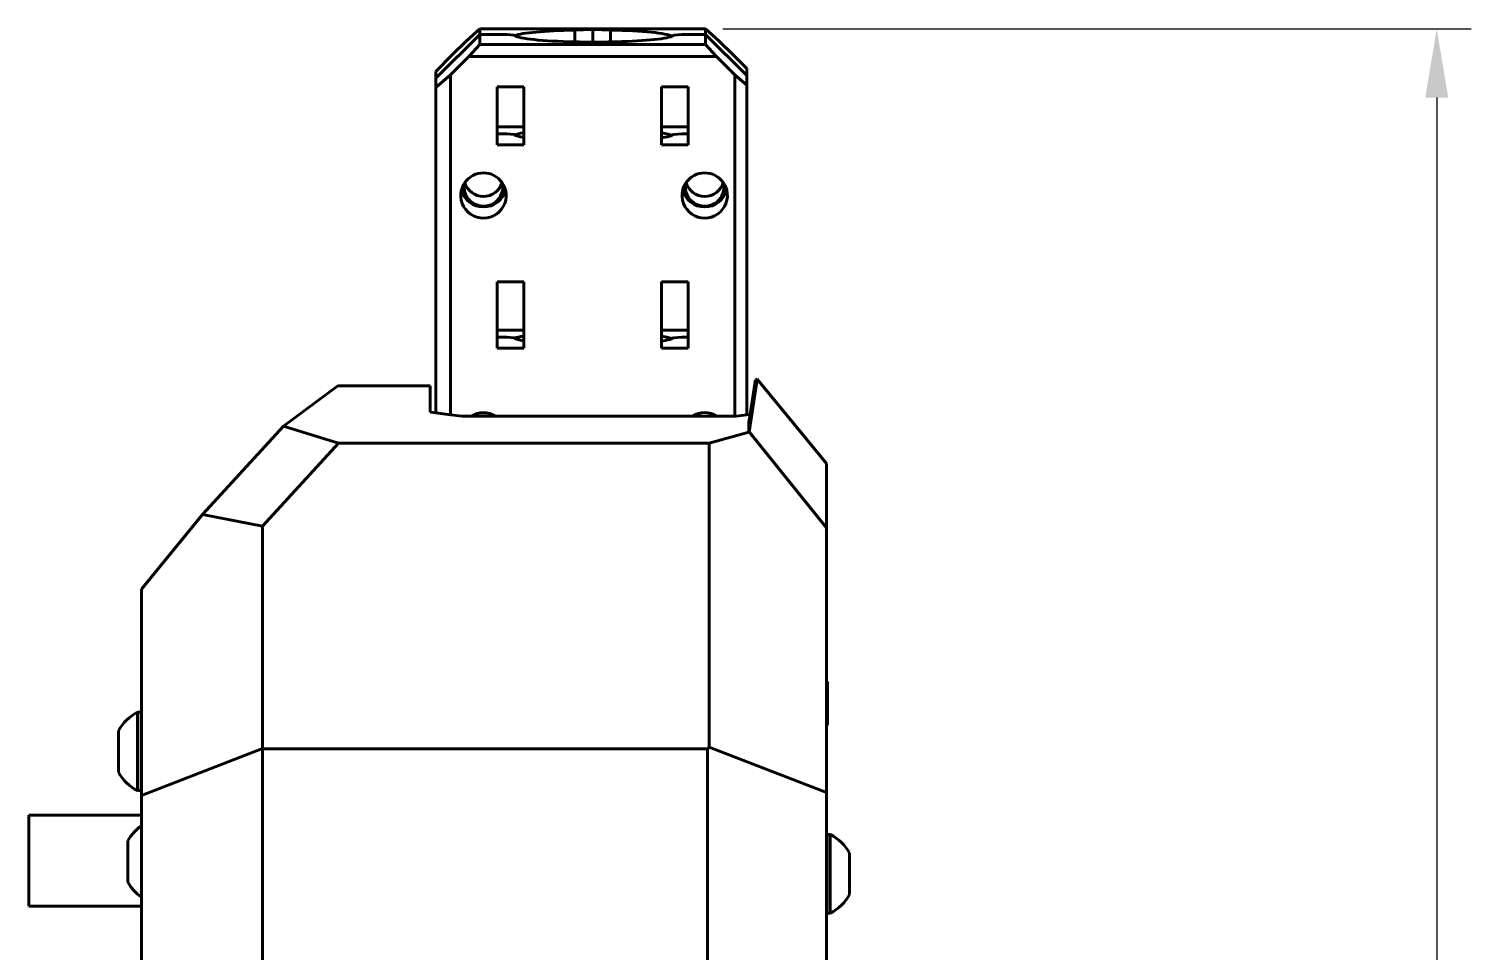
# Model space of a CAD drawing. Header units: millimetres. Extents: x 15 to 415, y 5 to 292.
# Drawn here: x 101.7 to 154.1, y 112.8 to 146.3 of the extents above; entities that cross this region are included whole.
import ezdxf

# ---------------------------------------------------------------- set-up
doc = ezdxf.new("R2010")
doc.units = ezdxf.units.MM
doc.layers.add('Annotations', color=7, linetype='Continuous')
doc.layers.add('Geometries', color=7, linetype='Continuous')
doc.styles.add('Shapr4', font='txt', dxfattribs={"height": 3.3495})
doc.dimstyles.new('ISO-25', dxfattribs={"dimtxt": 2.5, "dimasz": 2.5, "dimexe": 1.25, "dimexo": 0.625, "dimtad": 1, "dimtxsty": 'Standard', "dimcen": 2.5, "dimadec": 0, "dimazin": 0, "dimtfac": 1, "dimtmove": 0, "dimatfit": 3, "dimfxl": 1, "dimarcsym": 0})

# ---------------------------------------------------------------- blocks, each defined once
blk = doc.blocks.new('*D4')
at = {"layer": 'Annotations', "color": 0, "linetype": 'Continuous', "lineweight": 15}
for p, q in [((126.884, 146.28), (154.083, 146.28)), ((152.833, 143.78), (152.833, 69.582)), ((113.965, 67.082), (154.083, 67.082))]:
    blk.add_line(p, q, dxfattribs=at)
at = {"layer": 'Annotations', "color": 0}
for points in [[(153.25, 143.78), (152.417, 143.78), (152.833, 146.28)], [(152.417, 69.582), (153.25, 69.582), (152.833, 67.082)]]:
    blk.add_solid(points, dxfattribs=at)
at = {"layer": 'Defpoints', "color": 0}
for p in [(126.259, 146.28), (113.34, 67.082), (152.833, 67.082)]:
    blk.add_point(p, dxfattribs=at)
at = {"layer": 'Annotations', "color": 0, "lineweight": 15, "insert": (150.14, 103.851), "char_height": 3.3495, "attachment_point": 5, "rotation": 90, "style": 'Shapr4'}
blk.add_mtext('\\A1;158,4', dxfattribs=at)

msp = doc.modelspace()

# ---------------------------------------------------------------- linework, layer by layer
at = {"layer": 'Geometries', "linetype": 'Continuous', "lineweight": 40}
for p, q in [((118.0586, 146.2799), (117.5586, 145.8286)), ((118.0586, 146.2799), (118.0586, 146.0752)), ((126.2586, 146.2799), (118.0586, 146.2799)), ((121.5094, 145.805), (121.5094, 146.2357)), ((122.1586, 145.7972), (122.1586, 146.2542)), ((122.8079, 145.8032), (122.8079, 146.2357)), ((126.2586, 146.0752), (126.2586, 146.2799)), ((126.7586, 145.8286), (126.2586, 146.2799)), ((116.4586, 144.4821), (118.0586, 146.0752)), ((117.0586, 145.3308), (117.5586, 145.8286)), ((118.0586, 146.0752), (118.0586, 145.7073)), ((118.0586, 146.0752), (119.0388, 146.0752)), ((119.306, 146.0503), (119.0388, 146.0752)), ((125.3946, 146.0752), (125.0925, 146.0476)), ((125.3946, 146.0752), (126.2586, 146.0752)), ((126.2586, 146.0752), (127.7586, 144.5817)), ((126.2586, 145.7073), (126.2586, 146.0752)), ((126.7586, 145.8286), (127.2587, 145.3308)), ((116.4586, 144.7334), (117.0586, 145.3308)), ((116.9886, 144.6047), (117.6586, 145.2718)), ((117.6586, 145.2718), (118.0586, 145.7073)), ((126.6586, 145.2718), (117.6586, 145.2718)), ((118.0586, 145.7073), (126.2586, 145.7073)), ((126.2586, 145.7073), (126.6586, 145.2718)), ((127.3287, 144.6047), (126.6586, 145.2718)), ((127.2587, 145.3308), (127.7586, 144.8329)), ((116.4586, 144.4821), (116.4586, 144.7334)), ((127.7586, 144.8329), (127.7586, 144.5817)), ((116.4586, 144.1475), (116.9886, 144.6047)), ((116.4586, 144.1475), (116.4586, 144.4821)), ((116.4586, 132.3223), (116.4586, 144.1475)), ((116.9886, 144.6047), (116.9886, 132.2518)), ((118.6888, 144.1766), (119.6516, 144.1766)), ((118.6888, 144.1766), (118.6888, 142.7171)), ((119.6516, 144.1766), (119.6516, 142.7171)), ((124.6657, 144.1766), (124.6657, 142.7171)), ((125.6285, 144.1766), (124.6657, 144.1766)), ((125.6285, 144.1766), (125.6285, 142.7171)), ((127.3287, 132.1941), (127.3287, 144.6047)), ((127.3287, 144.6047), (127.7586, 144.2337)), ((127.7586, 144.5817), (127.7586, 144.2337)), ((127.7586, 144.2337), (127.7586, 132.2438)), ((119.6516, 142.7171), (118.6888, 142.7171)), ((118.6888, 142.7171), (118.6888, 142.4658)), ((119.6516, 142.7171), (119.6516, 142.4993)), ((124.6657, 142.7171), (125.6285, 142.7171)), ((124.6657, 142.7171), (124.6657, 142.4993)), ((125.6285, 142.7171), (125.6285, 142.4658)), ((118.6888, 142.4658), (118.6888, 142.0607)), ((118.6888, 142.4658), (119.0388, 142.4658)), ((119.6516, 142.0607), (118.6888, 142.0607)), ((119.306, 142.4409), (119.0388, 142.4658)), ((119.6516, 142.4993), (119.6516, 142.3291)), ((119.6516, 142.3291), (119.6516, 142.0607)), ((124.6657, 142.4993), (124.6657, 142.3158)), ((124.6657, 142.3158), (124.6657, 142.0607)), ((124.6657, 142.0607), (125.6285, 142.0607)), ((125.3946, 142.4658), (125.0925, 142.4383)), ((125.6285, 142.4658), (125.3946, 142.4658)), ((125.6285, 142.4658), (125.6285, 142.0607)), ((118.6888, 137.0824), (119.6516, 137.0824)), ((118.6888, 135.327), (118.6888, 137.0824)), ((119.6516, 135.327), (119.6516, 137.0824)), ((125.6285, 137.0824), (124.6657, 137.0824)), ((124.6657, 135.327), (124.6657, 137.0824)), ((125.6285, 135.327), (125.6285, 137.0824)), ((118.6888, 135.327), (119.6516, 135.327)), ((118.6888, 135.0758), (118.6888, 135.327)), ((119.6516, 135.1093), (119.6516, 135.327)), ((125.6285, 135.327), (124.6657, 135.327)), ((124.6657, 135.1093), (124.6657, 135.327)), ((125.6285, 135.0758), (125.6285, 135.327)), ((118.6888, 134.6706), (118.6888, 135.0758)), ((118.6888, 135.0758), (119.0388, 135.0758)), ((119.0388, 135.0758), (119.306, 135.0509)), ((119.6516, 134.9391), (119.6516, 135.1093)), ((119.6516, 134.6706), (119.6516, 134.9391)), ((124.6657, 134.9257), (124.6657, 135.1093)), ((124.6657, 134.6706), (124.6657, 134.9257)), ((125.0925, 135.0482), (125.3946, 135.0758)), ((125.3946, 135.0758), (125.6285, 135.0758)), ((125.6285, 134.6706), (125.6285, 135.0758)), ((118.6888, 134.6706), (119.6516, 134.6706)), ((125.6285, 134.6706), (124.6657, 134.6706)), ((112.8992, 133.305), (110.9217, 131.8293)), ((112.8992, 133.305), (116.2586, 133.305)), ((116.2586, 133.305), (116.2586, 132.3489)), ((128.1344, 133.5388), (127.8409, 131.6231)), ((127.8778, 132.2591), (128.0704, 133.5161)), ((128.0704, 133.5161), (128.1344, 133.5388)), ((130.6573, 130.4734), (128.1344, 133.5388)), ((116.4586, 132.3223), (116.2586, 132.3489)), ((116.9886, 132.2518), (116.4586, 132.3223)), ((117.4222, 132.1941), (116.9886, 132.2518)), ((117.7494, 132.1941), (117.4222, 132.1941)), ((118.6306, 132.1941), (117.7494, 132.1941)), ((125.7787, 132.1941), (118.6306, 132.1941)), ((126.6799, 132.1941), (125.7787, 132.1941)), ((127.3287, 132.1941), (126.6799, 132.1941)), ((127.3696, 132.1941), (127.3287, 132.1941)), ((127.7586, 132.2438), (127.3696, 132.1941)), ((127.8778, 132.2591), (127.7586, 132.2438)), ((127.8359, 131.9852), (127.8778, 132.2591)), ((107.9788, 128.6202), (110.9217, 131.8293)), ((110.9217, 131.8293), (112.92, 131.2124)), ((126.3966, 131.2124), (127.8354, 131.6191)), ((127.8354, 131.6191), (127.8359, 131.9852)), ((127.8409, 131.6231), (127.8354, 131.6191)), ((130.6573, 128.1411), (127.8409, 131.6231)), ((112.92, 131.2124), (110.1609, 128.2039)), ((126.3966, 131.2124), (112.92, 131.2124)), ((126.3966, 120.1666), (126.3966, 131.2124)), ((130.6573, 130.4734), (130.6573, 128.1411)), ((107.9788, 128.6202), (105.7573, 125.9083)), ((110.1609, 128.2039), (107.9788, 128.6202)), ((110.1609, 120.1131), (110.1609, 128.2039)), ((130.6573, 122.5765), (130.6573, 128.1411)), ((105.7573, 120.7576), (105.7573, 125.9083)), ((130.6573, 120.9388), (130.6573, 122.5765)), ((130.6965, 122.5076), (130.6965, 121.0076)), ((105.6228, 121.4326), (105.7465, 121.4326)), ((105.6228, 118.5826), (105.6228, 121.4326)), ((105.7465, 120.7576), (105.7465, 121.4326)), ((104.9215, 119.2576), (104.9215, 120.7576)), ((105.7465, 120.7576), (105.7573, 120.7576)), ((105.7465, 119.2576), (105.7465, 120.7576)), ((105.7573, 119.2576), (105.7573, 120.7576)), ((130.6573, 118.5207), (130.6573, 120.9388)), ((110.1609, 120.1131), (105.7573, 118.4119)), ((110.1659, 120.1089), (110.1609, 120.1131)), ((110.1659, 120.1089), (126.3274, 120.1089)), ((110.1659, 106.6122), (110.1659, 120.1089)), ((126.3966, 120.1666), (126.3274, 120.1089)), ((126.3274, 102.9908), (126.3274, 120.1089)), ((130.6573, 118.5207), (126.3966, 120.1666)), ((105.7465, 119.2576), (105.7573, 119.2576)), ((105.7465, 118.5826), (105.7465, 119.2576)), ((105.7573, 118.4119), (105.7573, 119.2576)), ((105.6228, 118.5826), (105.7465, 118.5826)), ((130.6573, 118.5207), (130.6573, 116.3076)), ((105.7573, 118.4119), (105.7573, 117.6887)), ((101.6691, 117.6887), (101.6691, 114.3887)), ((101.6691, 117.6887), (105.7573, 117.6887)), ((105.7573, 117.6887), (105.7573, 117.3054)), ((105.7573, 117.3054), (105.7573, 114.7099)), ((130.7953, 116.9826), (130.6715, 116.9826)), ((130.6715, 116.9826), (130.6715, 116.3076)), ((130.7953, 116.9826), (130.7953, 114.1326)), ((105.2715, 116.2963), (105.2715, 116.7576)), ((105.2715, 116.2962), (105.2715, 116.2963)), ((105.2715, 115.7191), (105.2715, 116.2962)), ((130.6573, 116.3076), (130.6573, 114.8076)), ((130.6715, 116.3076), (130.6573, 116.3076)), ((130.6715, 116.3076), (130.6715, 114.8076)), ((131.4965, 116.3076), (131.4965, 114.8076)), ((105.2715, 115.719), (105.2715, 115.7191)), ((105.2715, 115.2576), (105.2715, 115.719)), ((130.6573, 114.8076), (130.6573, 111.3076)), ((130.6715, 114.8076), (130.6573, 114.8076)), ((130.6715, 114.8076), (130.6715, 114.1326)), ((101.6691, 114.3887), (105.7573, 114.3887)), ((105.7573, 114.7099), (105.7573, 114.3887)), ((105.7573, 114.3887), (105.7573, 111.2576)), ((130.7953, 114.1326), (130.6715, 114.1326))]:
    msp.add_line(p, q, dxfattribs=at)
for centre, start, end in [((129.2991, 121.7576), 28.22267, 31.08661), ((106.319, 120.0076), 116.03726, 151.77734), ((129.2991, 121.7576), 328.91339, 331.77733), ((106.319, 120.0076), 208.22267, 243.96274), ((106.669, 116.0076), 125.08672, 151.77734), ((130.0991, 115.5576), 28.22267, 63.96274), ((106.669, 116.0076), 208.22267, 234.91328), ((130.0991, 115.5576), 296.03726, 331.77733)]:
    msp.add_arc(centre, 1.586, start, end, dxfattribs=at)
for centre, major_axis, ratio, start_param, end_param in [((122.1877, 145.9683), (2.95, 0), 0.0931351, 1.8027888, 2.9009434), ((122.1554, 146.1471), (1.15, 0), 0.0931351, 1.5679698, 2.1672611), ((122.1619, 146.1471), (-1.15, 0), 0.0931351, 4.1159242, 4.7152155), ((122.1296, 145.9683), (-2.95, 0), 0.0931351, 3.30432, 4.4803965), ((122.2003, 146.0673), (2.9, 0), 0.0931351, 3.20472, 3.266001), ((122.2003, 146.0673), (2.9, 0), 0.0931351, 3.266001, 4.4718518), ((122.2003, 146.0673), (2.9, 0), 0.0931351, 4.4718518, 4.6980364), ((122.2003, 146.0673), (2.9, 0), 0.0931351, 4.6980364, 4.9234733), ((122.2003, 146.0673), (2.9, 0), 0.0931351, 4.9234733, 6.0800647), ((122.2003, 146.0673), (2.9, 0), 0.0931351, 6.0800647, 6.2101411), ((122.2003, 142.458), (2.9, 0), 0.0931351, 3.20472, 3.2660207), ((122.1877, 142.359), (-2.95, 0), 0.0931351, 5.7470678, 6.0425259), ((122.2003, 142.458), (2.9, 0), 0.0931351, 3.2660207, 3.6389133), ((122.1296, 142.359), (2.95, 0), 0.0931351, 0.1627437, 0.5361176), ((122.2003, 142.458), (-2.9, 0), 0.0931351, 2.5870851, 2.9384587), ((122.2003, 142.458), (-2.9, 0), 0.0931351, 2.9384587, 3.0685484), ((118.19, 140.2215), (0.825, 0), 0.9956535, 0.6123452, 2.5292474), ((126.2291, 140.2215), (0.825, 0), 0.9956535, 0.6123452, 2.5292474), ((118.19, 140.2215), (0.825, 0), 0.9956535, 2.5454152, 2.8924195), ((118.19, 140.5286), (-0.7, 0), 0.9956535, 0, 3.3645234), ((118.19, 140.5286), (-0.7, 0), 0.9956535, 6.0602546, 6.2831853), ((118.19, 140.2215), (0.825, 0), 0.9956535, 2.5292474, 2.5454152), ((118.19, 140.8779), (-0.7, 0), 0.9956535, 0.2675267, 2.8740659), ((118.19, 140.2215), (0.825, 0), 0.9956535, 0.5961775, 0.6123452), ((118.19, 140.2215), (0.825, 0), 0.9956535, 0.2491732, 0.5961775), ((126.2291, 140.2215), (0.825, 0), 0.9956535, 2.5454157, 2.8924195), ((126.2291, 140.5286), (-0.7, 0), 0.9956535, 0, 3.3645229), ((126.2291, 140.5286), (-0.7, 0), 0.9956535, 6.0602551, 6.2831853), ((126.2291, 140.2215), (0.825, 0), 0.9956535, 2.5292474, 2.5454157), ((126.2291, 140.8779), (-0.7, 0), 0.9956535, 0.2675267, 2.8740659), ((126.2291, 140.2215), (0.825, 0), 0.9956535, 0.5961769, 0.6123452), ((126.2291, 140.2215), (0.825, 0), 0.9956535, 0.2491732, 0.5961769), ((118.19, 140.2215), (0.825, 0), 0.9956535, 2.8924195, 6.5323585), ((118.19, 140.6266), (-0.825, 0), 0.9956535, 0.2491732, 2.8924195), ((126.2291, 140.2215), (0.825, 0), 0.9956535, 2.8924195, 6.5323585), ((126.2291, 140.6266), (-0.825, 0), 0.9956535, 0.2491732, 2.8924195), ((122.2003, 135.0679), (-2.9, 0), 0.0931351, 0.0631274, 0.124428), ((122.1877, 134.9689), (2.95, 0), 0.0931351, 2.6054751, 2.9009333), ((122.2003, 135.0679), (-2.9, 0), 0.0931351, 0.124428, 0.4973206), ((122.1296, 134.9689), (2.95, 0), 0.0931351, 0.1627437, 0.5361176), ((122.2003, 135.0679), (2.9, 0), 0.0931351, 5.7286778, 6.0800514), ((122.2003, 135.0679), (2.9, 0), 0.0931351, 6.0800514, 6.2101411), ((118.19, 131.4996), (-0.825, 0), 0.9956535, 4.1489881, 5.2757899), ((126.2293, 131.506), (-0.825, 0), 0.9956535, 4.1345857, 5.2901923)]:
    msp.add_ellipse(centre, major_axis=major_axis, ratio=ratio, start_param=start_param, end_param=end_param, dxfattribs=at)

# ---------------------------------------------------------------- dimensions: what is measured, and where the dimension line sits
at = {"layer": 'Annotations', "linetype": 'Continuous', "lineweight": 15}
dim = msp.add_linear_dim(base=(152.8333, 67.0821), p1=(126.2586, 146.2799), p2=(113.3402, 67.0821), angle=270, dimstyle='ISO-25', override={"dimscale": 1, "dimgap": 0.7, "dimdec": 2, "dimlfac": 2, "dimrnd": 0.01, "dimzin": 8, "dimdsep": 44, "dimtxsty": 'Shapr4', "dimse1": 0, "dimse2": 0, "dimadec": 2, "dimtol": 0, "dimlim": 0, "dimtp": 0, "dimtm": 0, "dimtfac": 0.6, "dimtdec": 8, "dimfrac": 2, "dimtolj": 1, "dimlwd": 15, "dimlwe": 15}, dxfattribs=at)
dim.commit()
dim.dimension.update_dxf_attribs({"geometry": '*D4', "text_midpoint": (152.8333, 103.8507), "dimtype": 160})

doc.saveas('drawing.dxf')
